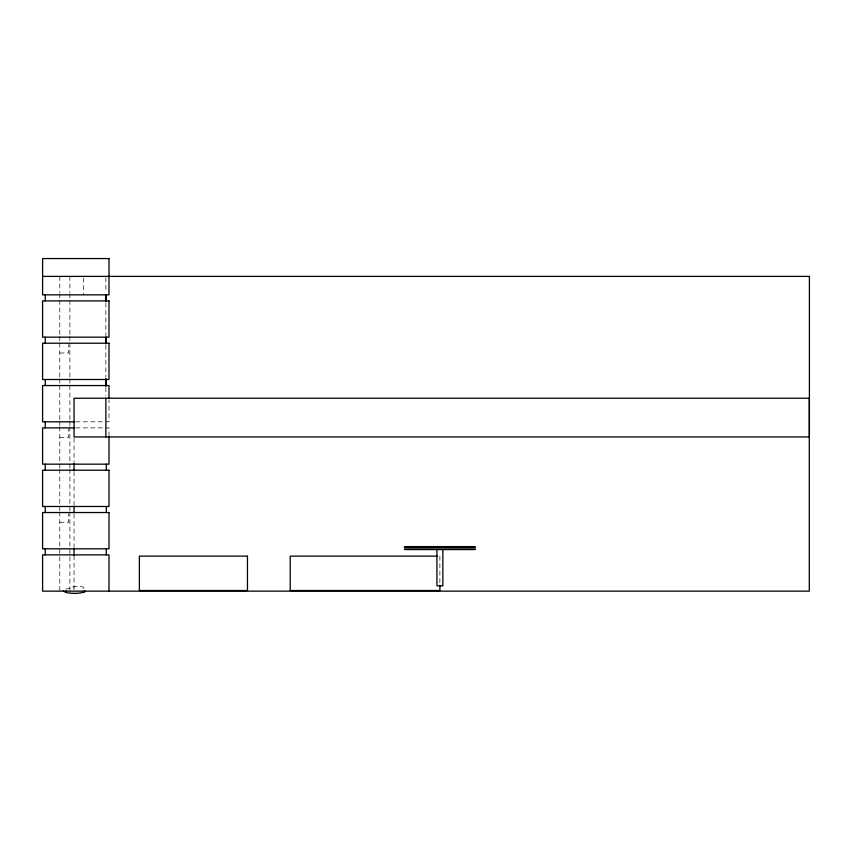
<?xml version="1.0" encoding="UTF-8"?>
<svg xmlns="http://www.w3.org/2000/svg" width="852" height="852" viewBox="0 0 852 852"><rect width="100%" height="100%" fill="white"/><g stroke="black" fill="none" stroke-linecap="round" stroke-linejoin="round"><path stroke-width="0.64" stroke-dasharray="4.26 3.19" d="M65.892 588.956L73.847 587.965M59.789 352.994L68.703 352.994L68.703 344.677M75.796 421.825L108.992 421.825L108.992 399.801M75.796 427.874L108.992 427.874L108.992 435.649M59.789 437.321L68.703 437.321L68.703 429.014M59.789 522.255L68.703 522.255L68.703 513.937M439.888 556.132L439.888 585.228M105.872 277.709L105.872 292.279M105.872 302.875L105.872 335.986M105.872 345.252L105.872 377.042M105.872 387.639L105.872 395.584M83.549 277.997L83.549 294.845M74.049 438.279L74.049 462.199M74.049 471.507L74.049 504.746M74.049 514.044L74.049 547.719M74.049 555.642L74.049 589.957M69.885 276.389L69.885 292.353M69.885 293.684L69.885 299.009M69.885 300.341L69.885 334.953M69.885 336.284L69.885 341.609M69.885 342.941L69.885 377.553M69.885 378.884L69.885 384.209M69.885 385.541L69.885 420.153M69.885 421.484L69.885 425.478M69.885 426.809L69.885 468.078M69.885 469.409L69.885 510.678M69.885 512.009L69.885 590.553M59.789 276.389L59.789 292.353M59.789 293.684L59.789 299.009M59.789 300.341L59.789 334.953M59.789 336.284L59.789 341.609M59.789 342.941L59.789 377.553M59.789 378.884L59.789 384.209M59.789 385.541L59.789 420.153M59.789 421.484L59.789 425.478M59.789 426.809L59.789 468.078M59.789 469.409L59.789 510.678M59.789 512.009L59.789 590.553M83.017 588.402A8.914 6.102 -4.7 0 1 83.485 588.562M72.953 586.794A13.27 7.231 2.4 0 1 84.167 587.305"/><path stroke-width="1.28" d="M65.998 591.98L66.105 590.841M63.378 590.532L63.644 591.32M84.998 591.501L84.817 591.639A4.803 4.153 40 0 1 84.55 591.778L84.305 591.927M42.6 276.389L809.4 276.389L809.4 436.948L74.049 436.948L74.049 398.235L809.4 398.235M74.465 421.825L42.6 421.825L42.6 385.551L108.992 385.551L108.992 398.502M74.465 427.874L42.6 427.874L42.6 464.159L108.992 464.159L108.992 436.948M404.849 546.601L474.926 546.601M404.253 547.197L475.522 547.197M404.253 548.976L475.522 548.976M404.849 549.572L474.926 549.572M437.236 556.132L290.223 556.132L290.223 590.521L439.888 590.521L439.888 585.228M73.847 593.439L67.574 592.854L63.836 591.49M84.423 590.83L84.518 591.831M809.293 398.235L809.293 591.15L42.6 591.139L42.6 554.865L108.992 554.865L108.992 591.139M442.859 549.572L442.859 585.803L436.927 585.803L436.916 549.572M106.33 294.845L106.33 300.894M106.33 337.168L106.33 343.218M106.33 379.502L106.33 385.551M106.33 464.159L106.33 470.208M106.33 506.482L106.33 512.531M106.33 548.816L106.33 554.865M105.872 294.93L105.872 301.544M105.872 337.307L105.872 343.931M105.872 378.363L105.872 386.318M105.872 398.235L105.872 436.948M74.049 463.531L74.049 470.176M74.049 506.067L74.049 512.723M74.049 548.613L74.049 555.259M45.252 294.845L45.252 300.894M45.252 337.168L45.252 343.218M45.252 379.502L45.252 385.551M45.252 421.825L45.252 427.874M45.252 464.159L45.252 470.208M45.252 506.482L45.252 512.531M45.252 548.816L45.252 554.865M82.793 592.449A13.27 5.368 -6.2 0 1 73.954 593.301M83.326 591.725A8.914 5.08 -1.5 0 1 82.452 591.98M84.029 591.618A7.508 5.314 6.5 0 1 83.496 591.821M85.275 591.256A2.258 1.938 73.2 0 1 84.998 591.512M108.992 258.561L42.6 258.561L42.6 294.845L108.992 294.845L108.992 258.561M108.992 300.894L42.6 300.894L42.6 337.168L108.992 337.168L108.992 300.894M108.992 343.218L42.6 343.218L42.6 379.502L108.992 379.502L108.992 343.218M108.992 470.208L42.6 470.208L42.6 506.482L108.992 506.482L108.992 470.208M108.992 512.531L42.6 512.531L42.6 548.816L108.992 548.816L108.992 512.531M247.463 556.132L139.377 556.132L139.377 590.521L247.463 590.521L247.463 556.132"/></g></svg>
